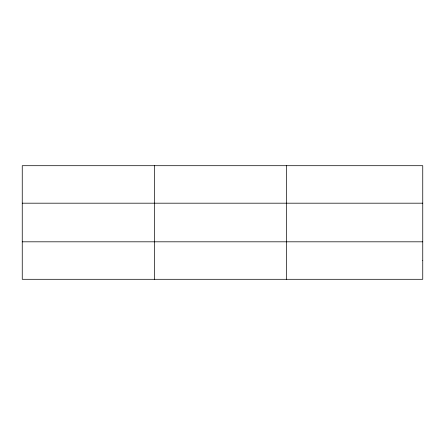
<?xml version="1.0" encoding="UTF-8"?>
<svg xmlns="http://www.w3.org/2000/svg" width="445" height="445" viewBox="0 0 445 445"><rect width="100%" height="100%" fill="white"/><g stroke="black" fill="none" stroke-linecap="round" stroke-linejoin="round"><path stroke-width="0.67" d="M154.415 279.299L154.415 165.701M286.58 279.299L286.58 165.701M22.25 203.187L422.75 203.187M22.25 241.813L422.75 241.813M422.75 260.559L422.75 279.299L22.25 279.299L22.25 165.701L422.75 165.701L422.75 260.559"/></g></svg>
